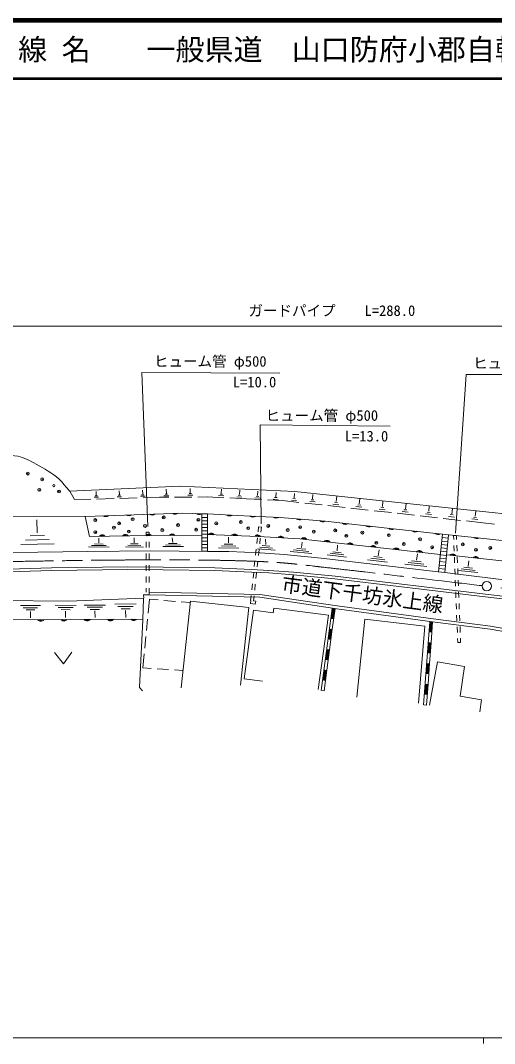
# Model space of a CAD drawing. Units: millimetres, scale not verified. Extents: x 40000 to 680000, y 20000 to 380000.
# Drawn here: x 188270 to 269908, y 204000 to 380000 of the extents above; entities that cross this region are included whole.
import ezdxf
from ezdxf.enums import TextEntityAlignment as Align

# ---------------------------------------------------------------- set-up
doc = ezdxf.new("R2010")
doc.units = ezdxf.units.MM
doc.header["$LTSCALE"] = 1000
doc.header["$PDMODE"] = 32
doc.header["$PDSIZE"] = 500
doc.linetypes.add('CHAIN', pattern=[18.5, 12, -1.5, 3.5, -1.5])
for name, color, linetype, lineweight in [('M-BGD', 7, 'Continuous', 13), ('M-BMK', 2, 'CHAIN', 13), ('M-BMK-SRVR', 3, 'Continuous', 13), ('M-STR-HTXT', 7, 'Continuous', 13), ('M-TTL', 2, 'Continuous', 140), ('M-TTL-BAND', 7, 'Continuous', 13), ('M-TTL-LINE', 7, 'Continuous', 50)]:
    doc.layers.add(name, color=color, linetype=linetype, lineweight=lineweight)
doc.layers.add('M-BGD-HTXT', color=7, linetype='Continuous')
doc.layers.add('M-TTL-TXT', color=7, linetype='Continuous')
doc.styles.add('ＭＳ ゴシック', font='')
doc.styles.get('ＭＳ ゴシック').set_extended_font_data('MS Gothic')

# ---------------------------------------------------------------- blocks, each defined once
blk = doc.blocks.new('畑')
at = {"color": 7, "linetype": 'Continuous', "lineweight": 13}
for p, q in [((-1.5, 1), (0, -1)), ((0, -1), (1.5, 1))]:
    blk.add_line(p, q, dxfattribs=at)

msp = doc.modelspace()

# ---------------------------------------------------------------- linework, layer by layer
at = {"layer": 'M-BGD'}
for p, q in [((196744, 299000), (215787, 299913)), ((209326, 298548), (209313, 299221)), ((213400, 298649), (213386, 299346)), ((215787, 299913), (235521, 298987)), ((217523, 298752), (217509, 299473)), ((222860, 298658), (222906, 299379)), ((197570, 297572), (196746, 299000)), ((200384, 297648), (197570, 297572)), ((201707, 297981), (200951, 297966)), ((201513, 298228), (201135, 298220)), ((201322, 298349), (201309, 298975)), ((204383, 297755), (201384, 297675)), ((205699, 298066), (204916, 298051)), ((205498, 298322), (205107, 298314)), ((205300, 298448), (205287, 299097)), ((208381, 297863), (205383, 297782)), ((209740, 298152), (208928, 298136)), ((209532, 298417), (209126, 298409)), ((212196, 297966), (209381, 297890)), ((213803, 297978), (212196, 297966)), ((213829, 298239), (212988, 298223)), ((213613, 298514), (213192, 298506)), ((217803, 298008), (214803, 297985)), ((217966, 298328), (217096, 298311)), ((217743, 298612), (217308, 298603)), ((220411, 298027), (218803, 298015)), ((223308, 297896), (220411, 298027)), ((223266, 298197), (222399, 298253)), ((223067, 298500), (222634, 298527)), ((227205, 297719), (224307, 297850)), ((226389, 298000), (225515, 298055)), ((226189, 298304), (225752, 298332)), ((225980, 298464), (226026, 299190)), ((229793, 297589), (227205, 297719)), ((229524, 297801), (228643, 297858)), ((229322, 298108), (228882, 298137)), ((229111, 298269), (229158, 299002)), ((233381, 297410), (230792, 297539)), ((232670, 297602), (231782, 297659)), ((232467, 297912), (232023, 297940)), ((232254, 298074), (232302, 298812)), ((235828, 297402), (234933, 297460)), ((235623, 297714), (235176, 297743)), ((235409, 297878), (235457, 298622)), ((235521, 298987), (254328, 296948)), ((238792, 297516), (238341, 297545)), ((238576, 297681), (238624, 298431)), ((242641, 297255), (242733, 298106)), ((246615, 296833), (246706, 297687)), ((236232, 297093), (233381, 297410)), ((240208, 296653), (237226, 296983)), ((238998, 297202), (238096, 297259)), ((244183, 296212), (241202, 296542)), ((243098, 296689), (242076, 296799)), ((242879, 297057), (242368, 297112)), ((248159, 295771), (245177, 296101)), ((247073, 296265), (246047, 296375)), ((246853, 296634), (246340, 296689)), ((251054, 295841), (250025, 295951)), ((250833, 296211), (250319, 296266)), ((250594, 296410), (250686, 297267)), ((254819, 295787), (254303, 295842)), ((254328, 296948), (275358, 294725)), ((254580, 295986), (254671, 296847)), ((258570, 295562), (258663, 296425)), ((262567, 295138), (262659, 296004)), ((185053, 294749), (199434, 294691)), ((191139, 291874), (191079, 294071)), ((199434, 294691), (200175, 291204)), ((199453, 294678), (216212, 295243)), ((216212, 295243), (219469, 295140)), ((219519, 293938), (220480, 293936)), ((219521, 294521), (220481, 294519)), ((220495, 295123), (225597, 294830)), ((225597, 294830), (233004, 294501)), ((233004, 294501), (240750, 293842)), ((252135, 295330), (249153, 295660)), ((256110, 294889), (253129, 295219)), ((255041, 295415), (254008, 295526)), ((260086, 294448), (257104, 294779)), ((259033, 294989), (257997, 295100)), ((258811, 295362), (258293, 295418)), ((264062, 294007), (261080, 294338)), ((263031, 294563), (261992, 294674)), ((262808, 294937), (262288, 294993)), ((267035, 294136), (265992, 294247)), ((266811, 294511), (266290, 294567)), ((266569, 294713), (266662, 295581)), ((219515, 292190), (220475, 292187)), ((219516, 292773), (220477, 292770)), ((219518, 293355), (220478, 293353)), ((229186, 292015), (229279, 292873)), ((229297, 292890), (229753, 292841)), ((229683, 291961), (229776, 292819)), ((240750, 293842), (251957, 292606)), ((251957, 292606), (260909, 291625)), ((267907, 293580), (265055, 293897)), ((269906, 293370), (267907, 293580)), ((193230, 290702), (189116, 290604)), ((192387, 291415), (189918, 291356)), ((210544, 291373), (200183, 291223)), ((201776, 290114), (201791, 290912)), ((207880, 290159), (207851, 290990)), ((209928, 291321), (209928, 291970)), ((209941, 291996), (210380, 291996)), ((210428, 291322), (210428, 291970)), ((219529, 291471), (210544, 291373)), ((214496, 290212), (214401, 291025)), ((219511, 290442), (220471, 290439)), ((219512, 291024), (220472, 291022)), ((219514, 291607), (220474, 291605)), ((229216, 291241), (220536, 291571)), ((224100, 290118), (224074, 291096)), ((228971, 290026), (229078, 291021)), ((236357, 290838), (229216, 291241)), ((229468, 289973), (229575, 290967)), ((230537, 289821), (230475, 290759)), ((260565, 288152), (236357, 290838)), ((260823, 290447), (261878, 290337)), ((260885, 291037), (261940, 290927)), ((262028, 291505), (268064, 290865)), ((262868, 290688), (262840, 291394)), ((262886, 291398), (263310, 291398)), ((263367, 290708), (263339, 291414)), ((268064, 290865), (277725, 289860)), ((199860, 288669), (186972, 288463)), ((194073, 289989), (188313, 289852)), ((210730, 288751), (199860, 288669)), ((203552, 289382), (199974, 289427)), ((203046, 289654), (200490, 289687)), ((202539, 289927), (201006, 289946)), ((209467, 289403), (206345, 289437)), ((209011, 289685), (206781, 289709)), ((208555, 289967), (207217, 289981)), ((209931, 289321), (209930, 290321)), ((210431, 289322), (210430, 290322)), ((220489, 288627), (210730, 288751)), ((216370, 289500), (212792, 289478)), ((215827, 289768), (213271, 289752)), ((215284, 290036), (213751, 290026)), ((219508, 289276), (220468, 289274)), ((219509, 289859), (220469, 289856)), ((225848, 289209), (222396, 289289)), ((225347, 289546), (222881, 289603)), ((224845, 289884), (223365, 289918)), ((228755, 288038), (228863, 289032)), ((232113, 288874), (229071, 289102)), ((229252, 287984), (229360, 288978)), ((231658, 289219), (229485, 289382)), ((231203, 289564), (229899, 289661)), ((237931, 288655), (235294, 288907)), ((237437, 289024), (235855, 289176)), ((236669, 289312), (236772, 290268)), ((242810, 288743), (242879, 289713)), ((249878, 287898), (250010, 288904)), ((260639, 288679), (261693, 288569)), ((260700, 289268), (261755, 289158)), ((260762, 289858), (261816, 289748)), ((262947, 288689), (262907, 289689)), ((263446, 288709), (263407, 289708)), ((209934, 287321), (209933, 288321)), ((210434, 287322), (210433, 288322)), ((224153, 288627), (220489, 288627)), ((229548, 288422), (224153, 288627)), ((228540, 286050), (228648, 287044)), ((229037, 285996), (229145, 286990)), ((233665, 288133), (229548, 288422)), ((240047, 287516), (233665, 288133)), ((238424, 288286), (234732, 288639)), ((260210, 285155), (240047, 287516)), ((244417, 287681), (241079, 288079)), ((243963, 288061), (241579, 288346)), ((243510, 288442), (242079, 288612)), ((251470, 286808), (248052, 287201)), ((251025, 287199), (248584, 287480)), ((250581, 287591), (249116, 287759)), ((257249, 286863), (255623, 287032)), ((256470, 287178), (256624, 288216)), ((260454, 286910), (261508, 286800)), ((260515, 287500), (261570, 287390)), ((260577, 288089), (261632, 287979)), ((285008, 285469), (261667, 288081)), ((263025, 286691), (262986, 287690)), ((263525, 286711), (263486, 287710)), ((265385, 286077), (265466, 287048)), ((193601, 285843), (180234, 285440)), ((193611, 285393), (180246, 284990)), ((206786, 285989), (193601, 285843)), ((206787, 285539), (193611, 285393)), ((212865, 285953), (206786, 285989)), ((212861, 285503), (206787, 285539)), ((209937, 285321), (209936, 286321)), ((210437, 285322), (210436, 286322)), ((221714, 285393), (212861, 285503)), ((221728, 285843), (212865, 285953)), ((228042, 285100), (221714, 285393)), ((228063, 285550), (221728, 285843)), ((231066, 285403), (228063, 285550)), ((235315, 285074), (231066, 285403)), ((258230, 286059), (254436, 286452)), ((257739, 286461), (255029, 286742)), ((261363, 285018), (260210, 285155)), ((260331, 285731), (261385, 285621)), ((260392, 286321), (261447, 286211)), ((263104, 284693), (263065, 285692)), ((263604, 284712), (263565, 285711)), ((267000, 285027), (263628, 285403)), ((266545, 285404), (264136, 285672)), ((266090, 285781), (264645, 285942)), ((209940, 283321), (209939, 284321)), ((210440, 283322), (210439, 284322)), ((231038, 284954), (228042, 285100)), ((228325, 284061), (228433, 285055)), ((228822, 284007), (228930, 285002)), ((235275, 284625), (231038, 284954)), ((242408, 283930), (235275, 284625)), ((242456, 284378), (235315, 285074)), ((268295, 280855), (242408, 283930)), ((268348, 281301), (242456, 284378)), ((295861, 280811), (261363, 285018)), ((263183, 282694), (263144, 283693)), ((263683, 282714), (263643, 283713)), ((209943, 281673), (209942, 282321)), ((210443, 281673), (210442, 282322)), ((210442, 281179), (210442, 281691)), ((210484, 281674), (229517, 281269)), ((228110, 282073), (228217, 283067)), ((228607, 282019), (228715, 283013)), ((263262, 280696), (263223, 281695)), ((263762, 280715), (263722, 281715)), ((176374, 280287), (196571, 280074)), ((196571, 280074), (209479, 280630)), ((209479, 280630), (209369, 276892)), ((209490, 280605), (209466, 281191)), ((209466, 281191), (210442, 281179)), ((210241, 278015), (210472, 280447)), ((210472, 280447), (211979, 280318)), ((210473, 281175), (229475, 280769)), ((212975, 280232), (214968, 280060)), ((217534, 280075), (215946, 265205)), ((215964, 279975), (217471, 279845)), ((227590, 279001), (217534, 280075)), ((227919, 280205), (227861, 279720)), ((227909, 280220), (228002, 281079)), ((228406, 280166), (228499, 281025)), ((228809, 280103), (228411, 280161)), ((228715, 279568), (228809, 280103)), ((229475, 280769), (242722, 278777)), ((229517, 281269), (242792, 279272)), ((305759, 276423), (268295, 280855)), ((305813, 276870), (268348, 281301)), ((188270, 279352), (191722, 279335)), ((188766, 278975), (191232, 278962)), ((189263, 278597), (190743, 278589)), ((190005, 278343), (190016, 277217)), ((194234, 279418), (197840, 279367)), ((194751, 279036), (197327, 278999)), ((195268, 278653), (196814, 278631)), ((196042, 278392), (196048, 277266)), ((199234, 279428), (202909, 279428)), ((199768, 279051), (202393, 279051)), ((200302, 278674), (201877, 278674)), ((201096, 278422), (201123, 277291)), ((204532, 279584), (208224, 279619)), ((205063, 279179), (207700, 279203)), ((205594, 278774), (207177, 278788)), ((206388, 278508), (206399, 277277)), ((226175, 265665), (227590, 279001)), ((228419, 278534), (226789, 266744)), ((227861, 279720), (228715, 279568)), ((231806, 278119), (228419, 278534)), ((231902, 278917), (231806, 278119)), ((241296, 277671), (231902, 278917)), ((240066, 264750), (241940, 278856)), ((241755, 277086), (241990, 278849)), ((241805, 277079), (242039, 278843)), ((241854, 277073), (242089, 278836)), ((241904, 277066), (242138, 278829)), ((241954, 277060), (242188, 278823)), ((241967, 275263), (242436, 278790)), ((242003, 277053), (242237, 278816)), ((242053, 277046), (242287, 278810)), ((242102, 277040), (242337, 278803)), ((242152, 277033), (242386, 278797)), ((242722, 278777), (259247, 276540)), ((242792, 279272), (259312, 277036)), ((263341, 278697), (263302, 279696)), ((263841, 278717), (263801, 279716)), ((183027, 276856), (209317, 277009)), ((209369, 276892), (208752, 265240)), ((209957, 275028), (210146, 277020)), ((239538, 264922), (241296, 277671)), ((247590, 277032), (246184, 263612)), ((257911, 275786), (247590, 277032)), ((257687, 262267), (258739, 276560)), ((258657, 274770), (258789, 276556)), ((258707, 274766), (258839, 276553)), ((258757, 274762), (258888, 276549)), ((258807, 274759), (258938, 276545)), ((258857, 274755), (258988, 276542)), ((258907, 274751), (259038, 276538)), ((258957, 274748), (259088, 276534)), ((258975, 272950), (259238, 276523)), ((259006, 274744), (259138, 276531)), ((259056, 274740), (259188, 276527)), ((259247, 276540), (269152, 275286)), ((259312, 277036), (269226, 275781)), ((263420, 276699), (263380, 277698)), ((263920, 276718), (263880, 277718)), ((241287, 273560), (241521, 275323)), ((241337, 273553), (241571, 275316)), ((241386, 273546), (241620, 275310)), ((241436, 273540), (241670, 275303)), ((241485, 273533), (241719, 275296)), ((241499, 271737), (241967, 275263)), ((241535, 273527), (241769, 275290)), ((241584, 273520), (241819, 275283)), ((241634, 273513), (241868, 275277)), ((241684, 273507), (241918, 275270)), ((256792, 262526), (257911, 275786)), ((263499, 274700), (263459, 275700)), ((263998, 274720), (263959, 275719)), ((269152, 275286), (280228, 273351)), ((269226, 275781), (280311, 273844)), ((209674, 272042), (209863, 274033)), ((258394, 271196), (258526, 272983)), ((258444, 271193), (258576, 272979)), ((258494, 271189), (258626, 272976)), ((258544, 271185), (258675, 272972)), ((258594, 271182), (258725, 272968)), ((258644, 271178), (258775, 272965)), ((258694, 271174), (258825, 272961)), ((258712, 269377), (258975, 272950)), ((258744, 271171), (258875, 272957)), ((258793, 271167), (258925, 272954)), ((263566, 272995), (263538, 273701)), ((263593, 272989), (264056, 272975)), ((264066, 273015), (264038, 273721)), ((209349, 268614), (209579, 271046)), ((240819, 270033), (241053, 271796)), ((240868, 270027), (241102, 271790)), ((240918, 270020), (241152, 271783)), ((240967, 270013), (241201, 271777)), ((241017, 270007), (241251, 271770)), ((241031, 268211), (241499, 271737)), ((241066, 270000), (241301, 271763)), ((241116, 269994), (241350, 271757)), ((241166, 269987), (241400, 271750)), ((241215, 269980), (241449, 271744)), ((258132, 267623), (258263, 269410)), ((258181, 267619), (258313, 269406)), ((258231, 267616), (258363, 269402)), ((258281, 267612), (258413, 269399)), ((258331, 267608), (258462, 269395)), ((258381, 267605), (258512, 269391)), ((258431, 267601), (258562, 269388)), ((258449, 265803), (258712, 269377)), ((258481, 267597), (258612, 269384)), ((258530, 267594), (258662, 269380)), ((260097, 269651), (258712, 262238)), ((264741, 268842), (260097, 269651)), ((210787, 268526), (209349, 268614)), ((213781, 268341), (211785, 268464)), ((216217, 268191), (214779, 268280)), ((240350, 266507), (240584, 268270)), ((240400, 266500), (240634, 268263)), ((240449, 266494), (240684, 268257)), ((240499, 266487), (240733, 268250)), ((240549, 266480), (240783, 268244)), ((240562, 264684), (241031, 268211)), ((240598, 266474), (240832, 268237)), ((240648, 266467), (240882, 268230)), ((240697, 266461), (240931, 268224)), ((240747, 266454), (240981, 268217)), ((263974, 263751), (264741, 268842)), ((226789, 266744), (229921, 266360)), ((257869, 264050), (258000, 265836)), ((257919, 264046), (258050, 265833)), ((257968, 264042), (258100, 265829)), ((258018, 264039), (258150, 265825)), ((258068, 264035), (258200, 265822)), ((258118, 264031), (258249, 265818)), ((258168, 264028), (258299, 265814)), ((258186, 262230), (258449, 265803)), ((258218, 264024), (258349, 265811)), ((258268, 264020), (258399, 265807)), ((208752, 265240), (209287, 264704)), ((240085, 264727), (240540, 264662)), ((257712, 262241), (258173, 262208)), ((267659, 263154), (263974, 263751)), ((267382, 261067), (267659, 263154))]:
    msp.add_line(p, q, dxfattribs=at)
for points in [[(220466, 288691), (219506, 288693), (219522, 295104), (220483, 295101)], [(261324, 285032), (260269, 285142), (260947, 291626), (262001, 291516)]]:
    msp.add_lwpolyline(points, close=True, dxfattribs=at)
msp.add_circle((194019, 299974), 200, dxfattribs=at)
for centre, radius, start, end in [((202939, 295554), 908, 238.53452, 305.3315), ((202952, 295175), 454, 238.53452, 305.3315), ((206937, 295689), 908, 238.53452, 305.3315), ((206950, 295310), 454, 238.53452, 305.3315), ((210935, 295824), 908, 238.53452, 305.3315), ((210947, 295445), 454, 238.53452, 305.3315), ((214932, 295959), 908, 238.53452, 305.3315), ((214945, 295580), 454, 238.53452, 305.3315), ((218980, 295914), 908, 234.77697, 301.57394), ((218968, 295535), 454, 234.77697, 301.57394), ((224322, 295663), 908, 233.31541, 300.11239), ((224300, 295285), 454, 233.31541, 300.11239), ((228307, 295469), 908, 234.05357, 300.85054), ((228290, 295090), 454, 234.05357, 300.85054), ((232303, 295291), 908, 234.05357, 300.85054), ((232286, 294912), 454, 234.05357, 300.85054), ((236321, 294980), 908, 231.737, 298.53397), ((236289, 294602), 454, 231.737, 298.53397), ((240307, 294640), 908, 231.737, 298.53397), ((240275, 294263), 454, 231.737, 298.53397), ((244303, 294213), 908, 230.30756, 297.10454), ((244261, 293836), 454, 230.30756, 297.10454), ((248279, 293774), 908, 230.30756, 297.10454), ((248237, 293397), 454, 230.30756, 297.10454), ((252254, 293335), 907, 230.30185, 297.17638), ((252213, 292958), 454, 230.31661, 297.18156), ((256230, 292901), 908, 230.35373, 297.15071), ((256189, 292524), 454, 230.35373, 297.15071), ((202362, 290879), 625, 37.70239, 143.96259), ((202359, 291067), 312, 37.70239, 143.96259), ((206362, 290938), 625, 37.70239, 143.96259), ((206359, 291125), 312, 37.70239, 143.96259), ((210361, 290997), 624, 37.49762, 144.03676), ((210358, 291184), 312, 37.57227, 144.04124), ((214360, 291040), 625, 37.49265, 143.75286), ((214357, 291227), 312, 37.49265, 143.75286), ((221119, 291173), 625, 34.69515, 140.95536), ((221126, 291361), 312, 34.69515, 140.95536), ((225116, 291022), 625, 34.69515, 140.95536), ((225123, 291209), 312, 34.69515, 140.95536), ((229111, 290877), 619, 33.48319, 141.29989), ((229119, 291060), 310, 33.6454, 141.32416), ((233100, 290646), 625, 33.64125, 139.90145), ((233110, 290834), 312, 33.64125, 139.90145), ((237070, 290382), 625, 30.53763, 136.79784), ((237091, 290568), 312, 30.53763, 136.79784), ((241045, 289941), 625, 30.53763, 136.79784), ((241066, 290127), 312, 30.53763, 136.79784), ((260206, 292465), 908, 230.35373, 297.15071), ((260165, 292088), 454, 230.35373, 297.15071), ((266841, 291757), 908, 230.55349, 297.35047), ((266801, 291380), 454, 230.55349, 297.35047), ((245021, 289499), 625, 30.53763, 136.79784), ((245042, 289686), 312, 30.53763, 136.79784), ((248997, 289058), 625, 30.53763, 136.79784), ((249017, 289245), 312, 30.53763, 136.79784), ((252972, 288617), 625, 30.53763, 136.79784), ((252993, 288804), 312, 30.53763, 136.79784), ((256948, 288176), 625, 30.53763, 136.79784), ((256969, 288362), 312, 30.53763, 136.79784), ((262687, 287590), 625, 30.48366, 136.74387), ((262708, 287776), 312, 30.48366, 136.74387), ((266662, 287145), 625, 30.48366, 136.74387), ((266683, 287331), 312, 30.48366, 136.74387), ((191767, 277282), 625, 217.2038, 323.46401), ((191768, 277095), 312, 217.2038, 323.46401), ((195767, 277305), 625, 217.2038, 323.46401), ((195768, 277118), 312, 217.2038, 323.46401), ((199767, 277329), 625, 217.2038, 323.46401), ((199768, 277141), 312, 217.2038, 323.46401), ((203767, 277352), 625, 217.2038, 323.46401), ((203768, 277165), 312, 217.2038, 323.46401), ((207767, 277375), 625, 217.2038, 323.46401), ((207768, 277188), 312, 217.2038, 323.46401)]:
    msp.add_arc(centre, radius, start, end, dxfattribs=at)
msp.add_open_spline([(116344, 292298), (116085, 292788), (115745, 293244), (115566, 293769), (115442, 294136), (115398, 294529), (115371, 294916), (115335, 295436), (115263, 295982), (115420, 296479), (115636, 297163), (116066, 297801), (116602, 298277), (116974, 298608), (117469, 298777), (117937, 298945), (118917, 299297), (119966, 299411), (120981, 299645), (121735, 299818), (122504, 299936), (123243, 300166), (123906, 300371), (124539, 300664), (125180, 300931), (125667, 301133), (126112, 301459), (126629, 301565), (128182, 301885), (129803, 301426), (131385, 301532), (133698, 301687), (135981, 302144), (138270, 302508), (141292, 302990), (144277, 303703), (147310, 304108), (150335, 304511), (153378, 304844), (156429, 304932), (158663, 304996), (160896, 304723), (163131, 304712), (165530, 304700), (167928, 304901), (170327, 304877), (172435, 304855), (174537, 304586), (176645, 304602), (178846, 304618), (181037, 304909), (183237, 304986), (184756, 305040), (186306, 305340), (187796, 305041), (188930, 304815), (189964, 304215), (190983, 303668), (192370, 302923), (193750, 302120), (194938, 301086), (195433, 300655), (195804, 300099), (196232, 299601), (196396, 299410), (196558, 299218), (196721, 299026)], degree=3, knots=[0, 0, 0, 0, 1, 1, 1, 2, 2, 2, 3, 3, 3, 4, 4, 4, 5, 5, 5, 6, 6, 6, 7, 7, 7, 8, 8, 8, 9, 9, 9, 10, 10, 10, 11, 11, 11, 12, 12, 12, 13, 13, 13, 14, 14, 14, 15, 15, 15, 16, 16, 16, 17, 17, 17, 18, 18, 18, 19, 19, 19, 20, 20, 20, 21, 21, 21, 22, 22, 22, 22], dxfattribs=at)
for p in [(189541, 302049), (192013, 301061), (191519, 299248), (194925, 298973), (201150, 294044), (207595, 294215), (212942, 294508), (218906, 294093), (226212, 293708), (201150, 291969), (204372, 292750), (205276, 293483), (206936, 292091), (209719, 293043), (212698, 292335), (215408, 293190), (218521, 292390), (221982, 293489), (227475, 292665), (230936, 293049), (234287, 292335), (236429, 292830), (238792, 292060), (242472, 292280), (244395, 291346), (247142, 291896), (251701, 291456), (257085, 290742), (249559, 290138), (254283, 289918), (259172, 289369), (264446, 289863), (266698, 288929), (269170, 289259)]:
    msp.add_point(p, dxfattribs=at)
at = {"layer": 'M-BMK'}
msp.add_line((356337, 272088), (269485, 282601), dxfattribs=at)
msp.add_open_spline([(267706, 282774), (258570, 283833), (249439, 284938), (240298, 285952), (237887, 286220), (235480, 286535), (233061, 286719), (230653, 286902), (228238, 286988), (225824, 287054), (220314, 287206), (214801, 287215), (209289, 287198), (196021, 287157), (182755, 286802), (169489, 286603)], degree=3, knots=[0, 0, 0, 0, 1, 1, 1, 2, 2, 2, 3, 3, 3, 4, 4, 4, 5, 5, 5, 5], dxfattribs=at)
at = {"layer": 'M-BMK-SRVR'}
msp.add_circle((268569, 282679), 800, dxfattribs=at)
at = {"layer": 'M-STR-HTXT'}
for p, q in [((360455, 327438), (72013, 327372)), ((210217, 292934), (209178, 319463)), ((209178, 319463), (232910, 319339)), ((263192, 291776), (265046, 319092)), ((265046, 319092), (286923, 319092)), ((229696, 293383), (229572, 310440)), ((229572, 310440), (251944, 310192))]:
    msp.add_line(p, q, dxfattribs=at)
at = {"layer": 'M-TTL'}
msp.add_line((680000, 380000), (40000, 380000), dxfattribs=at)
at = {"layer": 'M-TTL-BAND'}
for p, q in [((40000, 205000), (579000, 205000)), ((268000, 205000), (268000, 204000))]:
    msp.add_line(p, q, dxfattribs=at)
at = {"layer": 'M-TTL-LINE'}
msp.add_line((40000, 370000), (680000, 370000), dxfattribs=at)

# ---------------------------------------------------------------- block references
at = {"layer": 'M-BGD', "xscale": 1000, "yscale": 1000, "rotation": 0.65231}
msp.add_blockref('畑', (195655, 270308), dxfattribs=at)

# ---------------------------------------------------------------- texts
at = {"layer": 'M-BGD-HTXT', "style": 'ＭＳ ゴシック'}
msp.add_text('市道下千坊氷上線', height=2566, rotation=352.425, dxfattribs=at).set_placement((233023, 281073), align=Align.BOTTOM_LEFT)
at = {"layer": 'M-STR-HTXT', "style": 'ＭＳ ゴシック'}
for s, p in [('ガードパイプ\u3000\u3000L=288.0', (227526, 328619)), ('ヒューム管 φ500', (211266, 319891)), ('ヒューム管 φ250', (266214, 319582)), ('L=10.0', (224839, 316338)), ('ヒューム管 φ500', (230472, 310580)), ('L=13.0', (244121, 307026))]:
    msp.add_text(s, height=1833, dxfattribs=at).set_placement(p, align=Align.BOTTOM_LEFT)
at = {"layer": 'M-TTL-TXT', "style": 'ＭＳ ゴシック'}
for s, p in [('路 線 名', (180380, 375000)), ('一般県道\u3000山口防府小郡自転車道線', (209969, 375000))]:
    msp.add_text(s, height=3666, dxfattribs=at).set_placement(p, align=Align.MIDDLE_LEFT)

doc.saveas('drawing.dxf')
